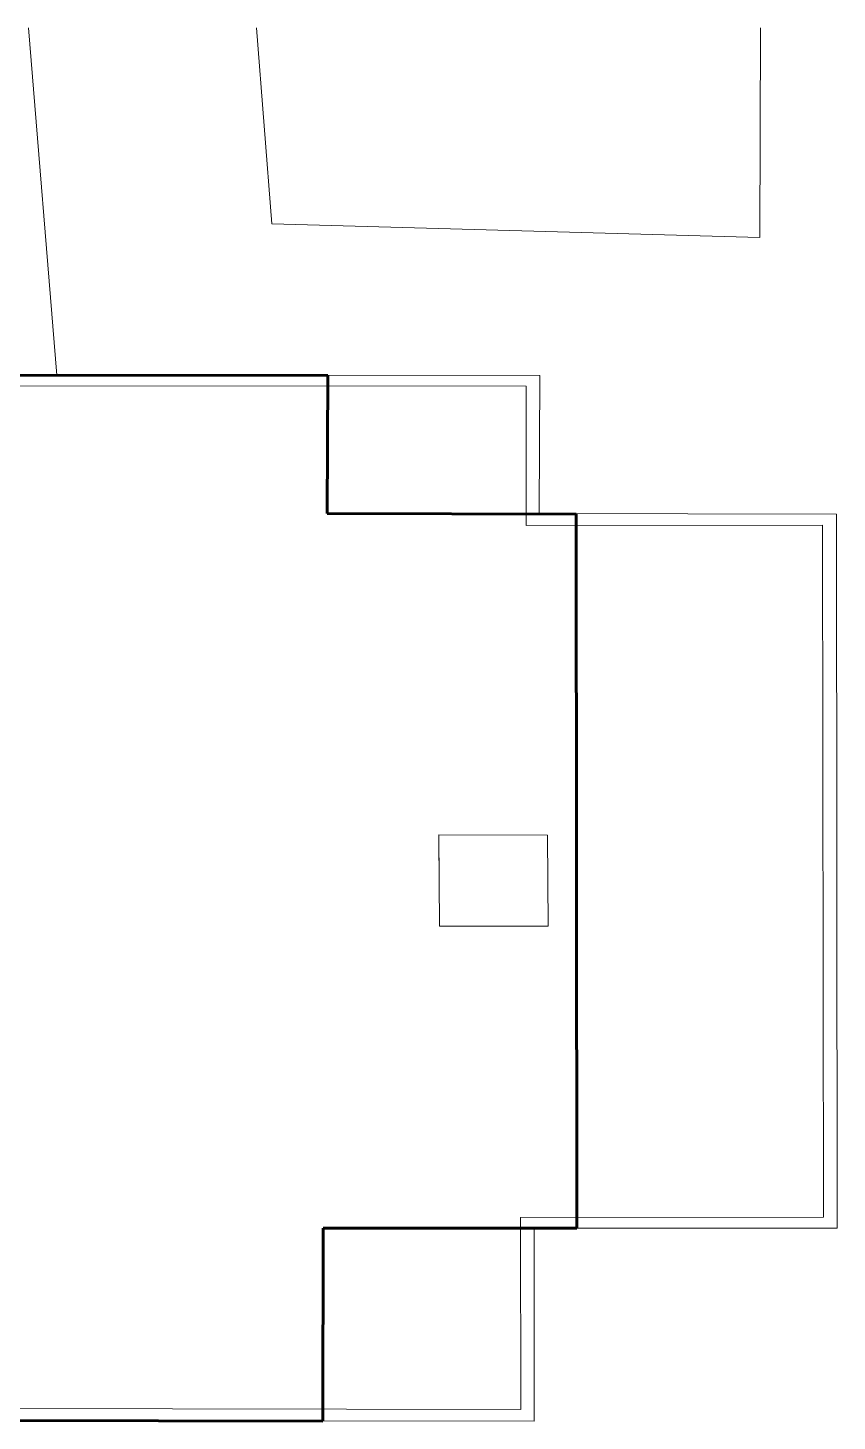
# Paper-space layout '01 Roof Support Layout' of a CAD drawing. Header units: millimetres. Extents: x 5 to 415, y 5 to 287.
# Drawn here: x 238.3 to 304.3, y 107.2 to 220.8 of the extents above; entities that cross this region are included whole.
import ezdxf

# ---------------------------------------------------------------- set-up
doc = ezdxf.new("R2010")
doc.units = ezdxf.units.MM
doc.layers.add('GA_BACKGROUND', color=253, linetype='Continuous')
doc.layers.add('SHEET_GEOMETRY', color=7, linetype='Continuous')

# ---------------------------------------------------------------- blocks, each defined once
blk = doc.blocks.new('SHEET_01_ROOF')
at = {"layer": 'GA_BACKGROUND', "lineweight": 0}
for p, q in [((238.39, 220.78), (240.69, 192.47)), ((256.96, 220.78), (258.21, 204.82)), ((297.99, 203.69), (298.04, 220.78)), ((258.21, 204.82), (297.99, 203.69)), ((280.06, 192.45), (101.48, 192.51)), ((280.01, 181.19), (280.06, 192.45)), ((278.94, 191.59), (100.35, 191.64)), ((278.95, 180.23), (278.94, 191.59)), ((304.22, 181.15), (280.01, 181.19)), ((304.28, 122.95), (304.22, 181.15)), ((303.08, 180.24), (278.95, 180.23)), ((303.16, 123.83), (303.08, 180.24)), ((271.83, 155.01), (271.85, 150.77)), ((271.88, 147.57), (271.83, 155.01)), ((271.83, 155.01), (280.68, 154.97)), ((271.88, 147.57), (271.83, 155.01)), ((271.83, 155.01), (271.85, 150.77)), ((280.68, 154.97), (280.74, 147.56)), ((280.74, 147.56), (271.88, 147.57)), ((278.48, 123.82), (303.16, 123.83)), ((278.5, 108.17), (278.48, 123.82)), ((279.59, 107.22), (279.6, 122.94)), ((279.6, 122.94), (304.28, 122.95)), ((232.07, 108.24), (278.5, 108.17)), ((231.01, 107.28), (279.59, 107.22))]:
    blk.add_line(p, q, dxfattribs=at)
at = {"layer": 'SHEET_GEOMETRY', "lineweight": 60}
for p, q in [((262.77, 192.45), (113.18, 192.51)), ((262.73, 181.19), (262.77, 192.45)), ((283.01, 181.15), (262.73, 181.19)), ((283.06, 122.95), (283.01, 181.15)), ((262.37, 107.22), (262.39, 122.94)), ((262.39, 122.94), (283.06, 122.95)), ((221.68, 107.28), (262.37, 107.22))]:
    blk.add_line(p, q, dxfattribs=at)

psp = doc.layouts.new('01 Roof Support Layout')

# ---------------------------------------------------------------- block references
psp.add_blockref('SHEET_01_ROOF', (0, 0))

doc.saveas('drawing.dxf')
